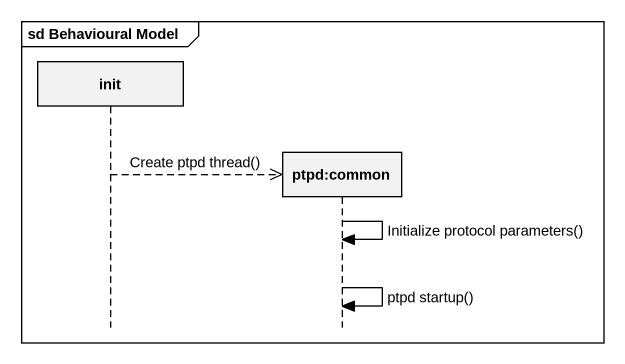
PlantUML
@startuml
mainframe sd Behavioural Model
hide footbox
participant init
participant "ptpd:common" as ptpd_common

init -->> ptpd_common ** : Create ptpd thread()
ptpd_common -> ptpd_common : Initialize protocol parameters()
ptpd_common -> ptpd_common : ptpd startup()
@enduml
